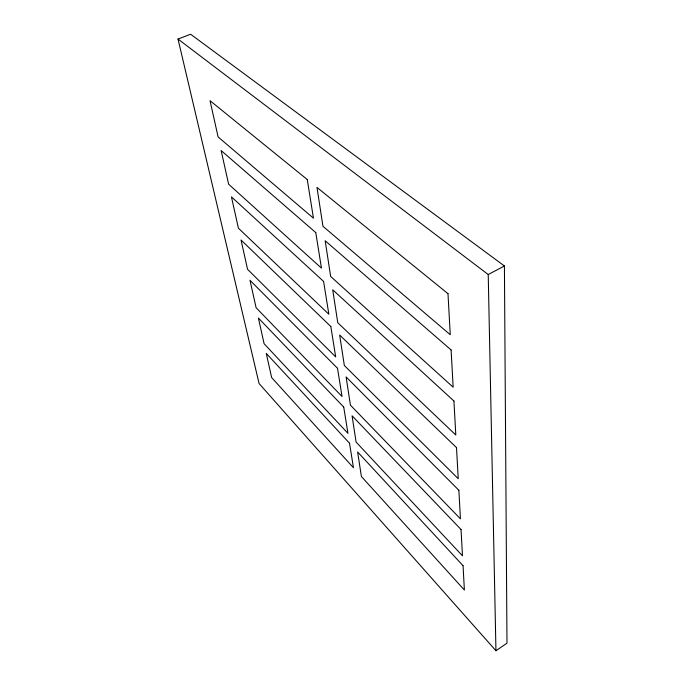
<?xml version="1.0" encoding="UTF-8"?>
<svg xmlns="http://www.w3.org/2000/svg" width="685" height="685" viewBox="0 0 685 685"><rect width="100%" height="100%" fill="white"/><g stroke="black" fill="none" stroke-linecap="round" stroke-linejoin="round"><path stroke-width="1.03" d="M495.949 650.75L506.986 643.164L504.417 265.977L190.627 34.25L178.014 39.062L259.084 383.531L495.949 650.75L488.225 274.531L178.014 39.062M488.225 274.531L504.417 265.977M307.265 179.538L210.038 100.686L218.104 136.94L313.456 218.181L307.265 179.538M447.99 293.677L316.984 187.416L322.952 226.264L450.259 334.742L447.99 293.677M315.768 232.583L221.127 150.529L228.627 184.205L321.462 268.143L315.768 232.583M451.098 349.941L325.169 240.743L330.658 276.449L453.162 387.205L451.098 349.941M323.594 281.415L231.436 196.843L238.414 228.208L328.851 314.235L323.594 281.415M453.932 401.025L332.704 289.781L337.765 322.712L455.808 434.992L453.932 401.025M330.821 326.514L241.034 239.99L247.55 269.282L335.693 356.902L330.821 326.514M456.51 447.622L339.657 335.025L344.341 365.499L458.231 478.712L456.51 447.622M337.517 368.282L249.999 280.293L256.096 307.702L342.038 396.504L337.517 368.282M458.864 490.289L346.088 376.904L350.437 405.177L460.448 518.853L458.864 490.289M343.733 407.087L258.391 318.02L264.11 343.724L347.946 433.365L343.733 407.087M461.039 529.514L352.064 415.778L356.106 442.082L462.495 555.843L461.039 529.514M349.53 443.229L266.268 353.409L271.637 377.563L353.46 467.752L349.53 443.229M463.043 565.682L357.621 451.963L361.389 476.495L464.387 590.033L463.043 565.682"/></g></svg>
